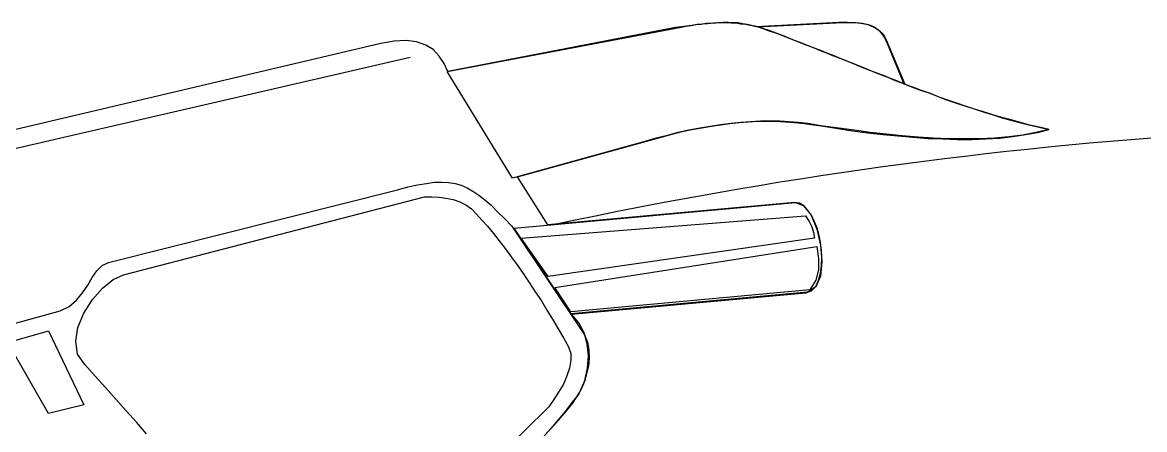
# Model space of a CAD drawing. Header units: inches. Extents: x 0.9 to 45.9, y 0.4 to 30.4.
# Drawn here: x 31.033 to 31.916, y 3.246 to 3.567 of the extents above; entities that cross this region are included whole.
import ezdxf

# ---------------------------------------------------------------- set-up
doc = ezdxf.new("R2010")
doc.units = ezdxf.units.IN
doc.header["$MEASUREMENT"] = 0
doc.layers.add('MUEBLES', color=8, linetype='Continuous')

# ---------------------------------------------------------------- blocks, each defined once
blk = doc.blocks.new('moto-3')
at = {"layer": 'MUEBLES', "linetype": 'Continuous'}
for p, q in [((192.50554, 16.95446), (192.68953, 16.98943)), ((192.68513, 16.98909), (192.50587, 16.95446)), ((192.68953, 16.98977), (192.68513, 16.98909)), ((192.69361, 16.99011), (192.68953, 16.98977)), ((192.68953, 16.98943), (192.69328, 16.99011)), ((192.69328, 16.99011), (192.69734, 16.99079)), ((192.69802, 16.99079), (192.69361, 16.99011)), ((192.69734, 16.99079), (192.70108, 16.99147)), ((192.70209, 16.99147), (192.69802, 16.99079)), ((192.70108, 16.99147), (192.70515, 16.9918)), ((192.70617, 16.9918), (192.70209, 16.99147)), ((192.70515, 16.9918), (192.70923, 16.99249)), ((192.71024, 16.99214), (192.70617, 16.9918)), ((192.70923, 16.99249), (192.71296, 16.99249)), ((192.71432, 16.99249), (192.71024, 16.99214)), ((192.71296, 16.99249), (192.71703, 16.99282)), ((192.71839, 16.99282), (192.71432, 16.99249)), ((192.71703, 16.99282), (192.7211, 16.99317)), ((192.72247, 16.99317), (192.71839, 16.99282)), ((192.7211, 16.99317), (192.72485, 16.99317)), ((192.72654, 16.99317), (192.72247, 16.99317)), ((192.72485, 16.99317), (192.72892, 16.99282)), ((192.73027, 16.99282), (192.72654, 16.99317)), ((192.72892, 16.99282), (192.73265, 16.99282)), ((192.73401, 16.99282), (192.73027, 16.99282)), ((192.73265, 16.99282), (192.73639, 16.99214)), ((192.73774, 16.99214), (192.73401, 16.99282)), ((192.73639, 16.99214), (192.74012, 16.9918)), ((192.74148, 16.99147), (192.73774, 16.99214)), ((192.74012, 16.9918), (192.74386, 16.99112)), ((192.74487, 16.99079), (192.74148, 16.99147)), ((192.74386, 16.99112), (192.74758, 16.99044)), ((192.74827, 16.98977), (192.74487, 16.99079)), ((192.74758, 16.99044), (192.75098, 16.98943)), ((192.81345, 16.99317), (192.74827, 16.98977)), ((192.74963, 16.98977), (192.8165, 16.99317)), ((192.75369, 16.98841), (192.74963, 16.98977)), ((192.75098, 16.98943), (192.75811, 16.98671)), ((192.75879, 16.98671), (192.75369, 16.98841)), ((192.75811, 16.98671), (192.76523, 16.98434)), ((192.76422, 16.98467), (192.75879, 16.98671)), ((192.82024, 16.99317), (192.81345, 16.99317)), ((192.8165, 16.99317), (192.82193, 16.99317)), ((192.82669, 16.99282), (192.82024, 16.99317)), ((192.82193, 16.99317), (192.82702, 16.99317)), ((192.83246, 16.99214), (192.82669, 16.99282)), ((192.82702, 16.99317), (192.83212, 16.99249)), ((192.83212, 16.99249), (192.83687, 16.99147)), ((192.83755, 16.99112), (192.83246, 16.99214)), ((192.83687, 16.99147), (192.84128, 16.98977)), ((192.8423, 16.98874), (192.83755, 16.99112)), ((192.84128, 16.98977), (192.84502, 16.98705)), ((192.84637, 16.9857), (192.8423, 16.98874)), ((192.84502, 16.98705), (192.84841, 16.984)), ((192.84943, 16.98162), (192.84637, 16.9857)), ((192.45326, 16.97653), (192.08796, 16.89064)), ((192.46377, 16.97856), (192.45326, 16.97653)), ((192.47329, 16.97891), (192.46377, 16.97856)), ((192.48144, 16.97788), (192.47329, 16.97891)), ((192.48856, 16.97517), (192.48144, 16.97788)), ((192.77067, 16.9823), (192.76422, 16.98467)), ((192.76523, 16.98434), (192.77237, 16.98162)), ((192.77746, 16.97958), (192.77067, 16.9823)), ((192.77237, 16.98162), (192.77916, 16.97891)), ((192.78459, 16.97687), (192.77746, 16.97958)), ((192.77916, 16.97891), (192.78629, 16.97619)), ((192.7924, 16.97381), (192.78459, 16.97687)), ((192.78629, 16.97619), (192.79341, 16.97347)), ((192.84841, 16.984), (192.85079, 16.97958)), ((192.85214, 16.97585), (192.84943, 16.98162)), ((192.85079, 16.97958), (192.86538, 16.94462)), ((192.49433, 16.97178), (192.48856, 16.97517)), ((192.49908, 16.96669), (192.49433, 16.97178)), ((192.80054, 16.97041), (192.7924, 16.97381)), ((192.79341, 16.97347), (192.80054, 16.97076)), ((192.80054, 16.97076), (192.80733, 16.9677)), ((192.80869, 16.96737), (192.80054, 16.97041)), ((192.80733, 16.9677), (192.81447, 16.96499)), ((192.81684, 16.96396), (192.80869, 16.96737)), ((192.86505, 16.94462), (192.85214, 16.97585)), ((192.47634, 16.96567), (192.08763, 16.8757)), ((192.50316, 16.96092), (192.49908, 16.96669)), ((192.50587, 16.95446), (192.50316, 16.96092)), ((192.81447, 16.96499), (192.82159, 16.96226)), ((192.82533, 16.96057), (192.81684, 16.96396)), ((192.82159, 16.96226), (192.82839, 16.95922)), ((192.83381, 16.95717), (192.82533, 16.96057)), ((192.82839, 16.95922), (192.83551, 16.95649)), ((192.5568, 16.87061), (192.50554, 16.95446)), ((192.84196, 16.95378), (192.83381, 16.95717)), ((192.83551, 16.95649), (192.84264, 16.95378)), ((192.85011, 16.95072), (192.84196, 16.95378)), ((192.84264, 16.95378), (192.84978, 16.95107)), ((192.84978, 16.95107), (192.85656, 16.94801)), ((192.85791, 16.94768), (192.85011, 16.95072)), ((192.85656, 16.94801), (192.86369, 16.9453)), ((192.86538, 16.94462), (192.85791, 16.94768)), ((192.86369, 16.9453), (192.87082, 16.94258)), ((192.87184, 16.94224), (192.86505, 16.94462)), ((192.87082, 16.94258), (192.87795, 16.93986)), ((192.87862, 16.93953), (192.87184, 16.94224)), ((192.87795, 16.93986), (192.88508, 16.93748)), ((192.88576, 16.93715), (192.87862, 16.93953)), ((192.88508, 16.93748), (192.89221, 16.93477)), ((192.89254, 16.93444), (192.88576, 16.93715)), ((192.89221, 16.93477), (192.899, 16.93206)), ((192.89933, 16.93206), (192.89254, 16.93444)), ((192.899, 16.93206), (192.90613, 16.92968)), ((192.90646, 16.92968), (192.89933, 16.93206)), ((192.90613, 16.92968), (192.9136, 16.9273)), ((192.91325, 16.9273), (192.90646, 16.92968)), ((192.92039, 16.92492), (192.91325, 16.9273)), ((192.9136, 16.9273), (192.92072, 16.92492)), ((192.92751, 16.92289), (192.92039, 16.92492)), ((192.92072, 16.92492), (192.92785, 16.92254)), ((192.93464, 16.92051), (192.92751, 16.92289)), ((192.72789, 16.91373), (192.73503, 16.91441)), ((192.73639, 16.91441), (192.72857, 16.91373)), ((192.73503, 16.91441), (192.74249, 16.91508)), ((192.74419, 16.91508), (192.73639, 16.91441)), ((192.74249, 16.91508), (192.74963, 16.91542)), ((192.75199, 16.91542), (192.74419, 16.91508)), ((192.74963, 16.91542), (192.75675, 16.91542)), ((192.75981, 16.91542), (192.75199, 16.91542)), ((192.75675, 16.91542), (192.76388, 16.91542)), ((192.76728, 16.91542), (192.75981, 16.91542)), ((192.76388, 16.91542), (192.77135, 16.91508)), ((192.7744, 16.91508), (192.76728, 16.91542)), ((192.77135, 16.91508), (192.77882, 16.91441)), ((192.78188, 16.91441), (192.7744, 16.91508)), ((192.77882, 16.91441), (192.78629, 16.91373)), ((192.789, 16.91373), (192.78188, 16.91441)), ((192.92785, 16.92254), (192.93498, 16.92051)), ((192.94178, 16.91848), (192.93464, 16.92051)), ((192.93498, 16.92051), (192.94211, 16.91814)), ((192.94924, 16.91644), (192.94178, 16.91848)), ((192.94211, 16.91814), (192.94958, 16.9161)), ((192.95637, 16.91441), (192.94924, 16.91644)), ((192.94958, 16.9161), (192.95671, 16.91406)), ((192.96383, 16.91236), (192.95637, 16.91441)), ((192.56088, 16.87163), (192.6824, 16.90524)), ((192.68716, 16.90659), (192.67867, 16.90421)), ((192.6824, 16.90524), (192.69022, 16.90727)), ((192.69564, 16.90829), (192.68716, 16.90659)), ((192.69022, 16.90727), (192.69802, 16.90897)), ((192.70414, 16.90999), (192.69564, 16.90829)), ((192.69802, 16.90897), (192.70583, 16.91033)), ((192.71227, 16.91135), (192.70414, 16.90999)), ((192.70583, 16.91033), (192.7133, 16.91168)), ((192.72042, 16.91271), (192.71227, 16.91135)), ((192.7133, 16.91168), (192.72042, 16.91271)), ((192.72042, 16.91271), (192.72789, 16.91373)), ((192.72857, 16.91373), (192.72042, 16.91271)), ((192.78629, 16.91373), (192.79376, 16.91271)), ((192.80123, 16.91168), (192.789, 16.91373)), ((192.79376, 16.91271), (192.80156, 16.91168)), ((192.81345, 16.90999), (192.80123, 16.91168)), ((192.80156, 16.91168), (192.81277, 16.90965)), ((192.81277, 16.90965), (192.82431, 16.90796)), ((192.82566, 16.90829), (192.81345, 16.90999)), ((192.82431, 16.90796), (192.83619, 16.90626)), ((192.83823, 16.90659), (192.82566, 16.90829)), ((192.83619, 16.90626), (192.84807, 16.9049)), ((192.85079, 16.90524), (192.83823, 16.90659)), ((192.86335, 16.90388), (192.85079, 16.90524)), ((192.95671, 16.91406), (192.96418, 16.91236)), ((192.96859, 16.90659), (192.95806, 16.90456)), ((192.96044, 16.9049), (192.96995, 16.90659)), ((192.9713, 16.91067), (192.96383, 16.91236)), ((192.96418, 16.91236), (192.9713, 16.91067)), ((192.97877, 16.90897), (192.96859, 16.90659)), ((192.96995, 16.90659), (192.97912, 16.90897)), ((192.97912, 16.90897), (192.9713, 16.91067)), ((192.9713, 16.91067), (192.97877, 16.90897)), ((192.66102, 16.89947), (192.5568, 16.87061)), ((192.66984, 16.90218), (192.66102, 16.89947)), ((192.67867, 16.90421), (192.66984, 16.90218)), ((192.84807, 16.9049), (192.85996, 16.90388)), ((192.85996, 16.90388), (192.87184, 16.90286)), ((192.87591, 16.90286), (192.86335, 16.90388)), ((192.87184, 16.90286), (192.88373, 16.90184)), ((192.88813, 16.90218), (192.87591, 16.90286)), ((192.88373, 16.90184), (192.89526, 16.9015)), ((192.90036, 16.9015), (192.88813, 16.90218)), ((192.89526, 16.9015), (192.9068, 16.90117)), ((192.91257, 16.9015), (192.90036, 16.9015)), ((192.9068, 16.90117), (192.91834, 16.90117)), ((192.92446, 16.9015), (192.91257, 16.9015)), ((192.91834, 16.90117), (192.9292, 16.9015)), ((192.936, 16.90218), (192.92446, 16.9015)), ((192.9292, 16.9015), (192.94008, 16.90218)), ((192.9472, 16.9032), (192.936, 16.90218)), ((192.94008, 16.90218), (192.95059, 16.90353)), ((192.95806, 16.90456), (192.9472, 16.9032)), ((192.95059, 16.90353), (192.96044, 16.9049)), ((192.58463, 16.83394), (192.56088, 16.87163)), ((192.23904, 16.80441), (192.4665, 16.86145)), ((192.4665, 16.86145), (192.47463, 16.86383)), ((192.47463, 16.86383), (192.4821, 16.86552)), ((192.4821, 16.86552), (192.48924, 16.86654)), ((192.48924, 16.86654), (192.49534, 16.86755)), ((192.49534, 16.86755), (192.50111, 16.86755)), ((192.50111, 16.86755), (192.50655, 16.86722)), ((192.50655, 16.86722), (192.51164, 16.86654)), ((192.51164, 16.86654), (192.5164, 16.86518)), ((192.5164, 16.86518), (192.52116, 16.86314)), ((192.52116, 16.86314), (192.52556, 16.86042)), ((192.25092, 16.79457), (192.48754, 16.85601)), ((192.48754, 16.85601), (192.49331, 16.85601)), ((192.49331, 16.85601), (192.49908, 16.85568)), ((192.49908, 16.85568), (192.50452, 16.855)), ((192.50452, 16.855), (192.51029, 16.85398)), ((192.51029, 16.85398), (192.51538, 16.85194)), ((192.52556, 16.86042), (192.53032, 16.85737)), ((192.53032, 16.85737), (192.53506, 16.85363)), ((192.53506, 16.85363), (192.53982, 16.84956)), ((192.51538, 16.85194), (192.52013, 16.84956)), ((192.52013, 16.84956), (192.52455, 16.84651)), ((192.52455, 16.84651), (192.52862, 16.84244)), ((192.53982, 16.84956), (192.54491, 16.84447)), ((192.54491, 16.84447), (192.55068, 16.83904)), ((192.55815, 16.83123), (192.7795, 16.8516)), ((192.77882, 16.8516), (192.58463, 16.83394)), ((192.78255, 16.85092), (192.77882, 16.8516)), ((192.7795, 16.8516), (192.78594, 16.84888)), ((192.78594, 16.84888), (192.78255, 16.85092)), ((192.789, 16.84548), (192.78594, 16.84888)), ((192.78594, 16.84888), (192.79171, 16.84141)), ((192.79206, 16.84141), (192.789, 16.84548)), ((192.52862, 16.84244), (192.5327, 16.83768)), ((192.5327, 16.83768), (192.53711, 16.83292)), ((192.55068, 16.83904), (192.55645, 16.83292)), ((192.56359, 16.82342), (192.7873, 16.84107)), ((192.7873, 16.84107), (192.79036, 16.83666)), ((192.79036, 16.83666), (192.7924, 16.83224)), ((192.79171, 16.84141), (192.79614, 16.83055)), ((192.79444, 16.83632), (192.79206, 16.84141)), ((192.79682, 16.83089), (192.79444, 16.83632)), ((192.53711, 16.83292), (192.54186, 16.82715)), ((192.54186, 16.82715), (192.54627, 16.82138)), ((192.55645, 16.83292), (192.61349, 16.74738)), ((192.60296, 16.76401), (192.55815, 16.83123)), ((192.7924, 16.83224), (192.79376, 16.82783)), ((192.79376, 16.82783), (192.79444, 16.82342)), ((192.79614, 16.83055), (192.79918, 16.81799)), ((192.79817, 16.82546), (192.79682, 16.83089)), ((192.54627, 16.82138), (192.55103, 16.81527)), ((192.58498, 16.7932), (192.56359, 16.82342)), ((192.79444, 16.82342), (192.58498, 16.7932)), ((192.59007, 16.78472), (192.79614, 16.81697)), ((192.79614, 16.81697), (192.79749, 16.80746)), ((192.79918, 16.82003), (192.79817, 16.82546)), ((192.79986, 16.81426), (192.79918, 16.82003)), ((192.79918, 16.81799), (192.80021, 16.80509)), ((192.55103, 16.81527), (192.55577, 16.80882)), ((192.55577, 16.80882), (192.56053, 16.80237)), ((192.80021, 16.80814), (192.79986, 16.81426)), ((192.79986, 16.80169), (192.80021, 16.80814)), ((192.22987, 16.79763), (192.23395, 16.80203)), ((192.23395, 16.80203), (192.23904, 16.80441)), ((192.56053, 16.80237), (192.56528, 16.79558)), ((192.79749, 16.80746), (192.79749, 16.79864)), ((192.80021, 16.80509), (192.79918, 16.79355)), ((192.79918, 16.79558), (192.79986, 16.80169)), ((192.22274, 16.78642), (192.22613, 16.79252)), ((192.22613, 16.79252), (192.22987, 16.79763)), ((192.23428, 16.78404), (192.24277, 16.79083)), ((192.24277, 16.79083), (192.25092, 16.79457)), ((192.56528, 16.79558), (192.57004, 16.78845)), ((192.79545, 16.79049), (192.7907, 16.78269)), ((192.79749, 16.79864), (192.79545, 16.79049)), ((192.79918, 16.79355), (192.79545, 16.78505)), ((192.79749, 16.79016), (192.79918, 16.79558)), ((192.21867, 16.78031), (192.22274, 16.78642)), ((192.22648, 16.77522), (192.23428, 16.78404)), ((192.57004, 16.78845), (192.57478, 16.78133)), ((192.60263, 16.76537), (192.59007, 16.78472)), ((192.7907, 16.78269), (192.60263, 16.76537)), ((192.78764, 16.78031), (192.79206, 16.78201)), ((192.79545, 16.78505), (192.789, 16.78098)), ((192.79206, 16.78201), (192.79545, 16.7854)), ((192.79545, 16.7854), (192.79749, 16.79016)), ((192.20815, 16.76978), (192.21392, 16.77454)), ((192.21392, 16.77454), (192.21867, 16.78031)), ((192.21969, 16.76435), (192.22648, 16.77522)), ((192.57478, 16.78133), (192.57954, 16.77419)), ((192.57954, 16.77419), (192.58395, 16.76672)), ((192.789, 16.78098), (192.60296, 16.76401)), ((192.60331, 16.76368), (192.78764, 16.78031)), ((192.03059, 16.7192), (192.20102, 16.76639)), ((192.20102, 16.76639), (192.20815, 16.76978)), ((192.21494, 16.75315), (192.21969, 16.76435)), ((192.58395, 16.76672), (192.58837, 16.7596)), ((192.58837, 16.7596), (192.59278, 16.75213)), ((192.60908, 16.75688), (192.60331, 16.76368)), ((192.61315, 16.74907), (192.60908, 16.75688)), ((192.15993, 16.74127), (192.19185, 16.75044)), ((192.19185, 16.75044), (192.21969, 16.69237)), ((192.21324, 16.74229), (192.21494, 16.75315)), ((192.59278, 16.75213), (192.59685, 16.745)), ((192.61553, 16.74024), (192.61315, 16.74907)), ((192.61349, 16.74738), (192.61587, 16.74161)), ((192.19185, 16.68559), (192.15993, 16.74127)), ((192.21459, 16.73209), (192.21324, 16.74229)), ((192.59685, 16.745), (192.60093, 16.73787)), ((192.60093, 16.73787), (192.60263, 16.73278)), ((192.61655, 16.73074), (192.61553, 16.74024)), ((192.61587, 16.74161), (192.61688, 16.7355)), ((192.22036, 16.72396), (192.21459, 16.73209)), ((192.60263, 16.73278), (192.60263, 16.72735)), ((192.61587, 16.72123), (192.61655, 16.73074)), ((192.61723, 16.72905), (192.61655, 16.72293)), ((192.61688, 16.7355), (192.61723, 16.72905)), ((192.22851, 16.71479), (192.22036, 16.72396)), ((192.60161, 16.72123), (192.59957, 16.71513)), ((192.60263, 16.72735), (192.60161, 16.72123)), ((192.61384, 16.71139), (192.61587, 16.72123)), ((192.61655, 16.72293), (192.61518, 16.71682)), ((192.23666, 16.70596), (192.22851, 16.71479)), ((192.59957, 16.71513), (192.59685, 16.70867)), ((192.60976, 16.70222), (192.61384, 16.71139)), ((192.61518, 16.71682), (192.61349, 16.71072)), ((192.24481, 16.6968), (192.23666, 16.70596)), ((192.59313, 16.70222), (192.58939, 16.69645)), ((192.59685, 16.70867), (192.59313, 16.70222)), ((192.60399, 16.6934), (192.60976, 16.70222)), ((192.61111, 16.70528), (192.60873, 16.70052)), ((192.61349, 16.71072), (192.61111, 16.70528)), ((192.25296, 16.68763), (192.24481, 16.6968)), ((192.58939, 16.69645), (192.58531, 16.69068)), ((192.60364, 16.69408), (192.59855, 16.68728)), ((192.59957, 16.68797), (192.60399, 16.6934)), ((192.60873, 16.70052), (192.60364, 16.69408)), ((192.21969, 16.69237), (192.19185, 16.68559)), ((192.26111, 16.6788), (192.25296, 16.68763)), ((192.58531, 16.69068), (192.54017, 16.64621)), ((192.59855, 16.68728), (192.59278, 16.6805)), ((192.59448, 16.68219), (192.59957, 16.68797)), ((192.26891, 16.66963), (192.26111, 16.6788)), ((192.58361, 16.66997), (192.58939, 16.67609)), ((192.59278, 16.6805), (192.58701, 16.67371)), ((192.58939, 16.67609), (192.59448, 16.68219)), ((192.58701, 16.67371), (192.5809, 16.66692))]:
    blk.add_line(p, q, dxfattribs=at)

msp = doc.modelspace()

# ---------------------------------------------------------------- linework, layer by layer
at = {"layer": 'MUEBLES'}
msp.add_arc((32.19276, -0.05357, -0.074), 3.53977, 93.59994, 102.0823, dxfattribs=at)

# ---------------------------------------------------------------- block references
msp.add_blockref('moto-3', (-161.13826, -13.42638, -0.074), dxfattribs=at)

doc.saveas('drawing.dxf')
